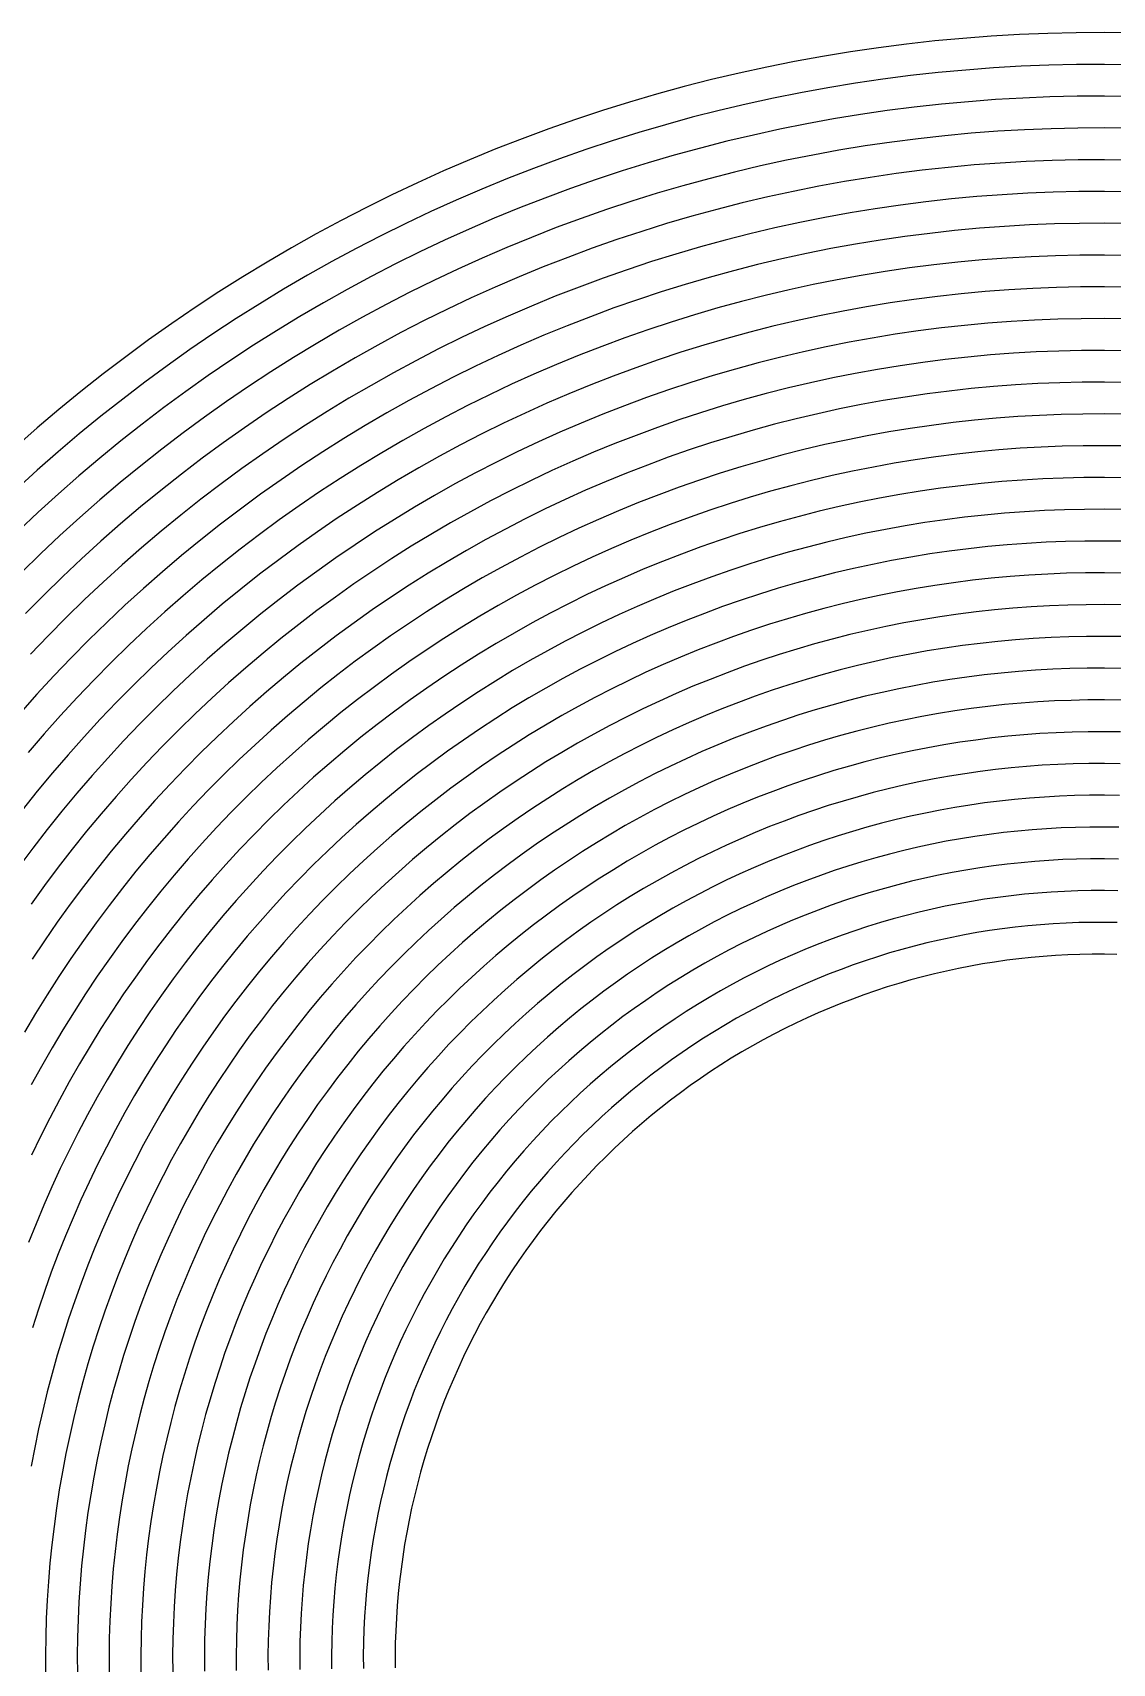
# Model space of a CAD drawing. Header units: metres. Extents: x -94 to 95, y -95 to 94.
# Drawn here: x -61.8 to 0.5, y -0.5 to 93.6 of the extents above; entities that cross this region are included whole.
import ezdxf

# ---------------------------------------------------------------- set-up
doc = ezdxf.new("R2010")
doc.units = ezdxf.units.M

msp = doc.modelspace()

# ---------------------------------------------------------------- linework, layer by layer
at = {"layer": 'SPIRAL'}
for points in [[(1.634, 93.606), (0, 93.625), (-1.634, 93.616), (-3.268, 93.578), (-4.901, 93.512), (-6.532, 93.417), (-8.162, 93.294), (-9.79, 93.143), (-11.414, 92.963), (-13.036, 92.754), (-14.653, 92.518), (-16.267, 92.253), (-17.875, 91.96), (-19.478, 91.639), (-21.076, 91.29), (-22.667, 90.913), (-24.252, 90.509), (-25.829, 90.076), (-27.399, 89.617), (-28.96, 89.13), (-30.513, 88.616), (-32.056, 88.074), (-33.591, 87.506), (-35.115, 86.911), (-36.628, 86.29), (-38.13, 85.642), (-39.621, 84.968), (-41.101, 84.269), (-42.567, 83.543), (-44.021, 82.792), (-45.462, 82.015), (-46.889, 81.214), (-48.302, 80.388), (-49.7, 79.537), (-51.083, 78.661), (-52.451, 77.762), (-53.803, 76.839), (-55.139, 75.893), (-56.458, 74.923), (-57.76, 73.93), (-59.045, 72.915), (-60.312, 71.877), (-61.561, 70.817), (-62.79, 69.736)], [(1.602, 91.773), (0, 91.792), (-1.602, 91.783), (-3.204, 91.746), (-4.805, 91.681), (-6.404, 91.588), (-8.002, 91.468), (-9.598, 91.319), (-11.191, 91.143), (-12.781, 90.939), (-14.367, 90.707), (-15.948, 90.447), (-17.525, 90.16), (-19.097, 89.846), (-20.664, 89.504), (-22.224, 89.134), (-23.777, 88.738), (-25.324, 88.314), (-26.863, 87.864), (-28.394, 87.386), (-29.916, 86.882), (-31.429, 86.352), (-32.934, 85.795), (-34.428, 85.212), (-35.912, 84.602), (-37.385, 83.968), (-38.847, 83.307), (-40.297, 82.621), (-41.735, 81.909), (-43.161, 81.173), (-44.573, 80.412), (-45.972, 79.626), (-47.358, 78.816), (-48.729, 77.982), (-50.085, 77.124), (-51.426, 76.242), (-52.752, 75.337), (-54.062, 74.409), (-55.355, 73.459), (-56.632, 72.485), (-57.891, 71.49), (-59.133, 70.473), (-60.358, 69.434), (-61.564, 68.373), (-62.751, 67.292)], [(1.57, 89.94), (0, 89.958), (-1.57, 89.95), (-3.14, 89.914), (-4.709, 89.85), (-6.277, 89.76), (-7.843, 89.641), (-9.406, 89.496), (-10.968, 89.323), (-12.525, 89.123), (-14.08, 88.896), (-15.63, 88.642), (-17.176, 88.361), (-18.716, 88.052), (-20.251, 87.717), (-21.78, 87.355), (-23.303, 86.967), (-24.818, 86.552), (-26.327, 86.11), (-27.827, 85.643), (-29.319, 85.149), (-30.802, 84.629), (-32.277, 84.083), (-33.741, 83.512), (-35.195, 82.915), (-36.639, 82.293), (-38.072, 81.645), (-39.493, 80.973), (-40.903, 80.276), (-42.3, 79.554), (-43.684, 78.808), (-45.056, 78.039), (-46.413, 77.245), (-47.757, 76.427), (-49.086, 75.586), (-50.401, 74.722), (-51.7, 73.836), (-52.984, 72.926), (-54.252, 71.994), (-55.503, 71.041), (-56.738, 70.065), (-57.955, 69.068), (-59.155, 68.05), (-60.337, 67.011), (-61.501, 65.952), (-62.646, 64.872)], [(1.538, 88.106), (0, 88.125), (-1.538, 88.117), (-3.076, 88.081), (-4.613, 88.019), (-6.149, 87.931), (-7.683, 87.815), (-9.215, 87.673), (-10.744, 87.504), (-12.27, 87.308), (-13.793, 87.085), (-15.312, 86.836), (-16.826, 86.561), (-18.335, 86.259), (-19.839, 85.931), (-21.337, 85.576), (-22.828, 85.196), (-24.313, 84.79), (-25.791, 84.357), (-27.26, 83.899), (-28.722, 83.415), (-30.175, 82.906), (-31.62, 82.372), (-33.054, 81.812), (-34.479, 81.227), (-35.893, 80.618), (-37.297, 79.984), (-38.69, 79.325), (-40.07, 78.642), (-41.439, 77.936), (-42.795, 77.205), (-44.139, 76.451), (-45.469, 75.673), (-46.785, 74.872), (-48.088, 74.049), (-49.376, 73.202), (-50.649, 72.334), (-51.906, 71.443), (-53.148, 70.53), (-54.374, 69.596), (-55.584, 68.64), (-56.777, 67.664), (-57.952, 66.666), (-59.11, 65.649), (-60.25, 64.611), (-61.372, 63.553), (-62.476, 62.476)], [(1.506, 86.273), (0, 86.292), (-1.506, 86.284), (-3.012, 86.249), (-4.517, 86.189), (-6.021, 86.102), (-7.523, 85.989), (-9.023, 85.849), (-10.521, 85.684), (-12.015, 85.492), (-13.506, 85.275), (-14.993, 85.031), (-16.476, 84.761), (-17.954, 84.466), (-19.426, 84.145), (-20.893, 83.798), (-22.354, 83.425), (-23.808, 83.027), (-25.255, 82.604), (-26.694, 82.155), (-28.125, 81.682), (-29.548, 81.183), (-30.962, 80.66), (-32.367, 80.112), (-33.763, 79.54), (-35.148, 78.943), (-36.522, 78.322), (-37.886, 77.677), (-39.238, 77.009), (-40.578, 76.317), (-41.907, 75.602), (-43.222, 74.863), (-44.525, 74.102), (-45.814, 73.318), (-47.089, 72.511), (-48.351, 71.683), (-49.597, 70.832), (-50.829, 69.96), (-52.045, 69.066), (-53.246, 68.151), (-54.43, 67.216), (-55.598, 66.259), (-56.749, 65.283), (-57.884, 64.286), (-59, 63.27), (-60.099, 62.234), (-61.179, 61.179), (-62.242, 60.106)], [(1.474, 84.44), (0, 84.458), (-1.474, 84.451), (-2.948, 84.417), (-4.421, 84.358), (-5.893, 84.273), (-7.363, 84.162), (-8.831, 84.026), (-10.297, 83.864), (-11.76, 83.677), (-13.219, 83.464), (-14.675, 83.225), (-16.126, 82.962), (-17.573, 82.672), (-19.014, 82.358), (-20.45, 82.019), (-21.879, 81.654), (-23.302, 81.265), (-24.719, 80.851), (-26.127, 80.412), (-27.528, 79.948), (-28.921, 79.461), (-30.305, 78.948), (-31.681, 78.412), (-33.046, 77.852), (-34.402, 77.268), (-35.747, 76.661), (-37.082, 76.03), (-38.406, 75.375), (-39.718, 74.698), (-41.018, 73.998), (-42.306, 73.275), (-43.581, 72.53), (-44.842, 71.763), (-46.091, 70.974), (-47.325, 70.163), (-48.546, 69.33), (-49.751, 68.477), (-50.942, 67.602), (-52.117, 66.707), (-53.276, 65.791), (-54.42, 64.855), (-55.547, 63.899), (-56.657, 62.924), (-57.75, 61.929), (-58.825, 60.915), (-59.883, 59.883), (-60.923, 58.832), (-61.944, 57.764)], [(1.442, 82.607), (0, 82.625), (-1.442, 82.618), (-2.884, 82.585), (-4.325, 82.527), (-5.765, 82.444), (-7.203, 82.336), (-8.64, 82.203), (-10.074, 82.045), (-11.505, 81.861), (-12.933, 81.653), (-14.357, 81.42), (-15.776, 81.162), (-17.191, 80.879), (-18.601, 80.572), (-20.006, 80.24), (-21.405, 79.883), (-22.797, 79.503), (-24.183, 79.097), (-25.561, 78.668), (-26.932, 78.215), (-28.294, 77.738), (-29.648, 77.237), (-30.994, 76.712), (-32.33, 76.165), (-33.656, 75.593), (-34.973, 74.999), (-36.278, 74.382), (-37.573, 73.742), (-38.857, 73.079), (-40.129, 72.395), (-41.389, 71.688), (-42.636, 70.959), (-43.871, 70.208), (-45.092, 69.436), (-46.3, 68.643), (-47.494, 67.828), (-48.674, 66.993), (-49.838, 66.138), (-50.988, 65.262), (-52.123, 64.366), (-53.241, 63.45), (-54.344, 62.515), (-55.43, 61.561), (-56.499, 60.588), (-57.552, 59.597), (-58.587, 58.587), (-59.604, 57.559), (-60.603, 56.513), (-61.584, 55.45), (-62.546, 54.371)], [(1.41, 80.774), (0, 80.792), (-1.41, 80.784), (-2.82, 80.753), (-4.229, 80.696), (-5.637, 80.615), (-7.044, 80.51), (-8.448, 80.379), (-9.85, 80.225), (-11.25, 80.046), (-12.646, 79.842), (-14.038, 79.614), (-15.426, 79.362), (-16.81, 79.086), (-18.189, 78.785), (-19.563, 78.461), (-20.93, 78.113), (-22.292, 77.74), (-23.647, 77.344), (-24.994, 76.925), (-26.335, 76.482), (-27.667, 76.015), (-28.991, 75.525), (-30.307, 75.013), (-31.614, 74.477), (-32.911, 73.919), (-34.198, 73.338), (-35.475, 72.734), (-36.741, 72.108), (-37.996, 71.461), (-39.24, 70.791), (-40.472, 70.1), (-41.692, 69.387), (-42.899, 68.653), (-44.094, 67.899), (-45.275, 67.123), (-46.442, 66.327), (-47.596, 65.51), (-48.735, 64.674), (-49.859, 63.817), (-50.969, 62.941), (-52.063, 62.046), (-53.141, 61.132), (-54.203, 60.199), (-55.249, 59.247), (-56.278, 58.278), (-57.29, 57.29), (-58.285, 56.285), (-59.262, 55.263), (-60.222, 54.224), (-61.163, 53.168), (-62.085, 52.096)], [(1.378, 78.941), (0, 78.958), (-1.378, 78.951), (-2.756, 78.92), (-4.133, 78.865), (-5.509, 78.786), (-6.884, 78.683), (-8.257, 78.556), (-9.627, 78.405), (-10.995, 78.23), (-12.359, 78.031), (-13.72, 77.809), (-15.077, 77.563), (-16.429, 77.293), (-17.777, 76.999), (-19.119, 76.682), (-20.456, 76.342), (-21.786, 75.978), (-23.11, 75.591), (-24.428, 75.181), (-25.738, 74.748), (-27.04, 74.292), (-28.334, 73.814), (-29.62, 73.313), (-30.897, 72.789), (-32.165, 72.244), (-33.423, 71.676), (-34.671, 71.086), (-35.909, 70.475), (-37.136, 69.842), (-38.351, 69.188), (-39.556, 68.512), (-40.748, 67.816), (-41.928, 67.099), (-43.095, 66.361), (-44.25, 65.603), (-45.391, 64.825), (-46.518, 64.027), (-47.632, 63.209), (-48.731, 62.373), (-49.815, 61.516), (-50.884, 60.642), (-51.938, 59.748), (-52.977, 58.836), (-53.999, 57.907), (-55.005, 56.959), (-55.994, 55.994), (-56.966, 55.012), (-57.922, 54.013), (-58.859, 52.997), (-59.779, 51.965), (-60.681, 50.917), (-61.564, 49.854), (-62.429, 48.775)], [(1.346, 77.108), (0, 77.125), (-1.346, 77.118), (-2.692, 77.088), (-4.037, 77.035), (-5.381, 76.957), (-6.724, 76.857), (-8.065, 76.733), (-9.404, 76.586), (-10.739, 76.415), (-12.072, 76.221), (-13.401, 76.003), (-14.727, 75.763), (-16.048, 75.499), (-17.364, 75.213), (-18.675, 74.903), (-19.981, 74.571), (-21.281, 74.216), (-22.574, 73.838), (-23.861, 73.437), (-25.141, 73.015), (-26.413, 72.57), (-27.677, 72.102), (-28.934, 71.613), (-30.181, 71.102), (-31.419, 70.569), (-32.648, 70.014), (-33.867, 69.438), (-35.076, 68.841), (-36.275, 68.223), (-37.463, 67.584), (-38.639, 66.925), (-39.804, 66.244), (-40.956, 65.544), (-42.097, 64.823), (-43.225, 64.083), (-44.339, 63.323), (-45.441, 62.544), (-46.528, 61.745), (-47.602, 60.928), (-48.661, 60.092), (-49.706, 59.237), (-50.736, 58.365), (-51.75, 57.474), (-52.748, 56.566), (-53.731, 55.64), (-54.698, 54.698), (-55.648, 53.738), (-56.581, 52.762), (-57.497, 51.77), (-58.395, 50.762), (-59.276, 49.739), (-60.139, 48.7), (-60.984, 47.646), (-61.81, 46.577), (-62.618, 45.495)], [(1.314, 75.275), (0, 75.292), (-1.314, 75.285), (-2.628, 75.256), (-3.941, 75.204), (-5.254, 75.129), (-6.564, 75.031), (-7.873, 74.91), (-9.18, 74.766), (-10.484, 74.599), (-11.785, 74.41), (-13.083, 74.198), (-14.377, 73.963), (-15.667, 73.706), (-16.952, 73.426), (-18.232, 73.124), (-19.507, 72.8), (-20.776, 72.453), (-22.038, 72.085), (-23.295, 71.694), (-24.544, 71.281), (-25.786, 70.847), (-27.02, 70.391), (-28.247, 69.913), (-29.465, 69.414), (-30.674, 68.894), (-31.873, 68.353), (-33.064, 67.791), (-34.244, 67.208), (-35.414, 66.604), (-36.574, 65.981), (-37.722, 65.337), (-38.859, 64.673), (-39.985, 63.989), (-41.098, 63.286), (-42.199, 62.563), (-43.288, 61.821), (-44.363, 61.061), (-45.425, 60.281), (-46.473, 59.483), (-47.508, 58.667), (-48.527, 57.833), (-49.533, 56.981), (-50.523, 56.112), (-51.498, 55.225), (-52.458, 54.321), (-53.401, 53.401), (-54.329, 52.465), (-55.24, 51.512), (-56.134, 50.544), (-57.012, 49.559), (-57.872, 48.56), (-58.714, 47.546), (-59.539, 46.517), (-60.346, 45.474), (-61.135, 44.417), (-61.905, 43.346)], [(1.282, 73.442), (0, 73.458), (-1.282, 73.452), (-2.564, 73.424), (-3.845, 73.373), (-5.126, 73.3), (-6.405, 73.204), (-7.682, 73.086), (-8.957, 72.946), (-10.229, 72.784), (-11.499, 72.599), (-12.765, 72.392), (-14.027, 72.164), (-15.286, 71.913), (-16.539, 71.64), (-17.788, 71.345), (-19.032, 71.029), (-20.27, 70.691), (-21.502, 70.331), (-22.728, 69.95), (-23.947, 69.548), (-25.159, 69.124), (-26.363, 68.679), (-27.56, 68.213), (-28.748, 67.727), (-29.928, 67.219), (-31.099, 66.691), (-32.26, 66.143), (-33.412, 65.574), (-34.554, 64.986), (-35.685, 64.377), (-36.806, 63.749), (-37.915, 63.101), (-39.013, 62.434), (-40.1, 61.748), (-41.174, 61.043), (-42.236, 60.32), (-43.285, 59.577), (-44.322, 58.817), (-45.345, 58.038), (-46.354, 57.242), (-47.349, 56.428), (-48.33, 55.597), (-49.296, 54.749), (-50.248, 53.884), (-51.184, 53.003), (-52.105, 52.105), (-53.01, 51.191), (-53.899, 50.262), (-54.772, 49.317), (-55.628, 48.357), (-56.467, 47.382), (-57.29, 46.392), (-58.095, 45.389), (-58.882, 44.371), (-59.652, 43.339), (-60.403, 42.295), (-61.136, 41.237), (-61.851, 40.166)], [(1.25, 71.609), (0, 71.625), (-1.25, 71.619), (-2.5, 71.592), (-3.749, 71.542), (-4.998, 71.471), (-6.245, 71.378), (-7.49, 71.263), (-8.733, 71.127), (-9.974, 70.968), (-11.212, 70.788), (-12.446, 70.587), (-13.677, 70.364), (-14.904, 70.12), (-16.127, 69.854), (-17.345, 69.567), (-18.558, 69.258), (-19.765, 68.929), (-20.966, 68.578), (-22.162, 68.207), (-23.35, 67.814), (-24.532, 67.401), (-25.706, 66.968), (-26.873, 66.513), (-28.032, 66.039), (-29.182, 65.544), (-30.324, 65.03), (-31.456, 64.495), (-32.579, 63.941), (-33.693, 63.367), (-34.796, 62.774), (-35.889, 62.161), (-36.971, 61.53), (-38.042, 60.88), (-39.101, 60.211), (-40.149, 59.523), (-41.185, 58.818), (-42.208, 58.094), (-43.218, 57.353), (-44.216, 56.594), (-45.2, 55.817), (-46.171, 55.024), (-47.127, 54.214), (-48.07, 53.387), (-48.997, 52.543), (-49.911, 51.684), (-50.809, 50.809), (-51.691, 49.918), (-52.558, 49.011), (-53.409, 48.09), (-54.244, 47.154), (-55.063, 46.203), (-55.865, 45.239), (-56.65, 44.26), (-57.418, 43.267), (-58.168, 42.262), (-58.901, 41.243), (-59.616, 40.212), (-60.313, 39.168), (-60.992, 38.112), (-61.652, 37.044), (-62.294, 35.965)], [(1.218, 69.776), (0, 69.792), (-1.218, 69.786), (-2.436, 69.759), (-3.653, 69.711), (-4.87, 69.642), (-6.085, 69.551), (-7.298, 69.44), (-8.51, 69.307), (-9.719, 69.153), (-10.925, 68.978), (-12.128, 68.782), (-13.328, 68.564), (-14.523, 68.326), (-15.715, 68.067), (-16.901, 67.788), (-18.083, 67.487), (-19.26, 67.166), (-20.43, 66.825), (-21.595, 66.463), (-22.753, 66.081), (-23.905, 65.678), (-25.049, 65.256), (-26.186, 64.814), (-27.316, 64.351), (-28.437, 63.87), (-29.549, 63.368), (-30.653, 62.847), (-31.747, 62.307), (-32.832, 61.748), (-33.907, 61.17), (-34.972, 60.574), (-36.027, 59.958), (-37.07, 59.325), (-38.103, 58.673), (-39.124, 58.003), (-40.133, 57.316), (-41.13, 56.611), (-42.115, 55.889), (-43.087, 55.149), (-44.046, 54.393), (-44.992, 53.62), (-45.924, 52.83), (-46.843, 52.024), (-47.747, 51.203), (-48.637, 50.365), (-49.512, 49.512), (-50.372, 48.644), (-51.217, 47.761), (-52.047, 46.863), (-52.861, 45.951), (-53.659, 45.025), (-54.44, 44.085), (-55.205, 43.131), (-55.954, 42.164), (-56.685, 41.184), (-57.399, 40.192), (-58.096, 39.186), (-58.776, 38.169), (-59.437, 37.14), (-60.081, 36.1), (-60.706, 35.049), (-61.313, 33.986), (-61.901, 32.913)], [(1.186, 67.943), (0, 67.958), (-1.186, 67.953), (-2.372, 67.927), (-3.557, 67.88), (-4.742, 67.813), (-5.925, 67.725), (-7.107, 67.616), (-8.286, 67.487), (-9.464, 67.337), (-10.638, 67.167), (-11.81, 66.976), (-12.978, 66.765), (-14.142, 66.533), (-15.302, 66.281), (-16.458, 66.009), (-17.609, 65.716), (-18.754, 65.404), (-19.894, 65.072), (-21.029, 64.719), (-22.157, 64.347), (-23.278, 63.956), (-24.392, 63.544), (-25.5, 63.114), (-26.599, 62.664), (-27.691, 62.195), (-28.774, 61.707), (-29.849, 61.2), (-30.915, 60.674), (-31.971, 60.13), (-33.018, 59.567), (-34.056, 58.986), (-35.082, 58.387), (-36.099, 57.77), (-37.104, 57.136), (-38.099, 56.484), (-39.082, 55.814), (-40.053, 55.128), (-41.012, 54.424), (-41.958, 53.704), (-42.893, 52.968), (-43.814, 52.215), (-44.722, 51.446), (-45.616, 50.662), (-46.497, 49.862), (-47.363, 49.046), (-48.216, 48.216), (-49.054, 47.371), (-49.877, 46.511), (-50.685, 45.637), (-51.477, 44.748), (-52.254, 43.846), (-53.015, 42.931), (-53.761, 42.002), (-54.489, 41.061), (-55.202, 40.107), (-55.898, 39.14), (-56.576, 38.161), (-57.238, 37.171), (-57.882, 36.169), (-58.509, 35.156), (-59.118, 34.132), (-59.709, 33.097), (-60.282, 32.053), (-60.837, 30.998), (-61.373, 29.934), (-61.891, 28.86)], [(1.154, 66.11), (0, 66.125), (-1.154, 66.12), (-2.308, 66.095), (-3.462, 66.05), (-4.614, 65.984), (-5.765, 65.899), (-6.915, 65.793), (-8.063, 65.667), (-9.208, 65.522), (-10.351, 65.356), (-11.491, 65.171), (-12.628, 64.965), (-13.761, 64.74), (-14.89, 64.495), (-16.014, 64.23), (-17.134, 63.946), (-18.249, 63.642), (-19.358, 63.318), (-20.462, 62.976), (-21.56, 62.614), (-22.651, 62.233), (-23.735, 61.833), (-24.813, 61.414), (-25.883, 60.976), (-26.945, 60.52), (-27.999, 60.045), (-29.045, 59.552), (-30.083, 59.04), (-31.111, 58.511), (-32.13, 57.963), (-33.139, 57.398), (-34.138, 56.816), (-35.127, 56.215), (-36.106, 55.598), (-37.073, 54.964), (-38.03, 54.312), (-38.975, 53.645), (-39.908, 52.96), (-40.83, 52.26), (-41.739, 51.543), (-42.635, 50.811), (-43.519, 50.063), (-44.389, 49.299), (-45.246, 48.521), (-46.09, 47.728), (-46.919, 46.919), (-47.735, 46.097), (-48.536, 45.26), (-49.322, 44.41), (-50.093, 43.546), (-50.85, 42.668), (-51.591, 41.777), (-52.316, 40.874), (-53.025, 39.957), (-53.719, 39.029), (-54.396, 38.088), (-55.057, 37.136), (-55.701, 36.172), (-56.328, 35.197), (-56.938, 34.212), (-57.531, 33.215), (-58.106, 32.209), (-58.664, 31.192), (-59.204, 30.166), (-59.726, 29.13), (-60.23, 28.086), (-60.715, 27.032), (-61.182, 25.97), (-61.631, 24.901), (-62.061, 23.823)], [(1.122, 64.277), (0, 64.292), (-1.122, 64.287), (-2.244, 64.263), (-3.366, 64.219), (-4.486, 64.155), (-5.606, 64.072), (-6.724, 63.97), (-7.84, 63.848), (-8.953, 63.706), (-10.065, 63.545), (-11.173, 63.365), (-12.278, 63.165), (-13.38, 62.947), (-14.477, 62.708), (-15.571, 62.451), (-16.66, 62.175), (-17.744, 61.879), (-18.822, 61.565), (-19.896, 61.232), (-20.963, 60.88), (-22.024, 60.51), (-23.078, 60.121), (-24.126, 59.714), (-25.167, 59.289), (-26.199, 58.845), (-27.225, 58.383), (-28.242, 57.904), (-29.25, 57.407), (-30.25, 56.892), (-31.241, 56.36), (-32.222, 55.811), (-33.194, 55.244), (-34.156, 54.661), (-35.107, 54.06), (-36.048, 53.444), (-36.978, 52.811), (-37.897, 52.161), (-38.805, 51.496), (-39.701, 50.815), (-40.585, 50.118), (-41.457, 49.406), (-42.316, 48.679), (-43.163, 47.937), (-43.996, 47.18), (-44.816, 46.409), (-45.623, 45.623), (-46.416, 44.823), (-47.195, 44.01), (-47.96, 43.183), (-48.71, 42.343), (-49.445, 41.49), (-50.166, 40.624), (-50.871, 39.745), (-51.561, 38.854), (-52.236, 37.951), (-52.894, 37.037), (-53.537, 36.111), (-54.163, 35.174), (-54.773, 34.226), (-55.366, 33.267), (-55.943, 32.299), (-56.502, 31.32), (-57.045, 30.331), (-57.57, 29.333), (-58.078, 28.326), (-58.568, 27.311), (-59.04, 26.286), (-59.495, 25.254), (-59.931, 24.214), (-60.349, 23.166), (-60.749, 22.111), (-61.131, 21.049), (-61.494, 19.981), (-61.838, 18.906)], [(1.09, 62.444), (0, 62.458), (-1.09, 62.454), (-2.18, 62.43), (-3.27, 62.388), (-4.358, 62.327), (-5.446, 62.246), (-6.532, 62.147), (-7.616, 62.028), (-8.698, 61.891), (-9.778, 61.735), (-10.855, 61.56), (-11.928, 61.366), (-12.999, 61.153), (-14.065, 60.922), (-15.127, 60.672), (-16.185, 60.404), (-17.238, 60.117), (-18.286, 59.812), (-19.329, 59.489), (-20.366, 59.147), (-21.397, 58.787), (-22.421, 58.41), (-23.439, 58.014), (-24.45, 57.601), (-25.454, 57.17), (-26.45, 56.722), (-27.438, 56.256), (-28.418, 55.773), (-29.389, 55.273), (-30.352, 54.756), (-31.306, 54.223), (-32.25, 53.673), (-33.184, 53.106), (-34.109, 52.523), (-35.023, 51.924), (-35.927, 51.309), (-36.82, 50.678), (-37.702, 50.032), (-38.572, 49.37), (-39.431, 48.694), (-40.278, 48.002), (-41.113, 47.295), (-41.936, 46.575), (-42.746, 45.839), (-43.543, 45.09), (-44.327, 44.327), (-45.097, 43.55), (-45.854, 42.76), (-46.597, 41.956), (-47.326, 41.14), (-48.041, 40.311), (-48.741, 39.47), (-49.427, 38.616), (-50.097, 37.751), (-50.752, 36.874), (-51.392, 35.985), (-52.017, 35.086), (-52.625, 34.175), (-53.218, 33.254), (-53.795, 32.323), (-54.355, 31.382), (-54.899, 30.431), (-55.426, 29.471), (-55.937, 28.501), (-56.43, 27.523), (-56.906, 26.536), (-57.366, 25.541), (-57.807, 24.538), (-58.231, 23.527), (-58.638, 22.509), (-59.027, 21.484), (-59.397, 20.452), (-59.75, 19.414), (-60.085, 18.37), (-60.401, 17.32), (-60.699, 16.264), (-60.979, 15.204), (-61.24, 14.138), (-61.482, 13.068), (-61.706, 11.994), (-61.911, 10.917)], [(1.058, 60.611), (0, 60.625), (-1.058, 60.621), (-2.116, 60.598), (-3.174, 60.557), (-4.23, 60.498), (-5.286, 60.42), (-6.34, 60.323), (-7.393, 60.208), (-8.443, 60.075), (-9.491, 59.924), (-10.536, 59.754), (-11.578, 59.566), (-12.617, 59.36), (-13.653, 59.136), (-14.684, 58.893), (-15.711, 58.633), (-16.733, 58.355), (-17.75, 58.059), (-18.762, 57.745), (-19.769, 57.414), (-20.77, 57.065), (-21.764, 56.698), (-22.752, 56.314), (-23.734, 55.913), (-24.708, 55.495), (-25.675, 55.06), (-26.634, 54.608), (-27.586, 54.14), (-28.529, 53.655), (-29.463, 53.153), (-30.389, 52.635), (-31.305, 52.101), (-32.213, 51.551), (-33.11, 50.985), (-33.998, 50.404), (-34.875, 49.807), (-35.742, 49.195), (-36.598, 48.568), (-37.444, 47.926), (-38.278, 47.269), (-39.1, 46.597), (-39.911, 45.912), (-40.709, 45.212), (-41.495, 44.498), (-42.269, 43.771), (-43.03, 43.03), (-43.778, 42.276), (-44.513, 41.509), (-45.235, 40.73), (-45.943, 39.937), (-46.637, 39.133), (-47.316, 38.316), (-47.982, 37.488), (-48.633, 36.647), (-49.269, 35.796), (-49.891, 34.934), (-50.497, 34.061), (-51.088, 33.177), (-51.663, 32.283), (-52.223, 31.379), (-52.767, 30.465), (-53.296, 29.542), (-53.807, 28.61), (-54.303, 27.669), (-54.782, 26.719), (-55.245, 25.761), (-55.691, 24.795), (-56.12, 23.821), (-56.532, 22.84), (-56.926, 21.852), (-57.304, 20.857), (-57.664, 19.855), (-58.007, 18.847), (-58.331, 17.834), (-58.639, 16.814), (-58.928, 15.79), (-59.2, 14.76), (-59.453, 13.726), (-59.689, 12.687), (-59.906, 11.645), (-60.105, 10.598), (-60.286, 9.548), (-60.449, 8.495), (-60.593, 7.44), (-60.718, 6.382), (-60.826, 5.322), (-60.914, 4.26), (-60.984, 3.196), (-61.036, 2.131), (-61.069, 1.066), (-61.083, 0), (-61.079, -1.066)], [(1.026, 58.778), (0, 58.792), (-1.026, 58.788), (-2.052, 58.766), (-3.078, 58.726), (-4.103, 58.669), (-5.126, 58.593), (-6.149, 58.5), (-7.169, 58.389), (-8.188, 58.26), (-9.204, 58.113), (-10.218, 57.949), (-11.229, 57.766), (-12.236, 57.567), (-13.24, 57.349), (-14.24, 57.114), (-15.236, 56.862), (-16.228, 56.593), (-17.214, 56.306), (-18.196, 56.001), (-19.172, 55.68), (-20.143, 55.342), (-21.107, 54.987), (-22.066, 54.615), (-23.018, 54.226), (-23.962, 53.821), (-24.9, 53.399), (-25.831, 52.961), (-26.753, 52.506), (-27.668, 52.036), (-28.574, 51.55), (-29.472, 51.047), (-30.361, 50.53), (-31.241, 49.996), (-32.112, 49.448), (-32.973, 48.884), (-33.824, 48.305), (-34.665, 47.712), (-35.495, 47.104), (-36.315, 46.481), (-37.124, 45.844), (-37.921, 45.193), (-38.708, 44.528), (-39.482, 43.85), (-40.245, 43.158), (-40.996, 42.452), (-41.734, 41.734), (-42.46, 41.003), (-43.173, 40.259), (-43.872, 39.503), (-44.559, 38.735), (-45.232, 37.954), (-45.892, 37.162), (-46.537, 36.359), (-47.169, 35.544), (-47.786, 34.719), (-48.389, 33.882), (-48.977, 33.035), (-49.55, 32.178), (-50.109, 31.311), (-50.652, 30.435), (-51.18, 29.549), (-51.692, 28.653), (-52.189, 27.749), (-52.67, 26.837), (-53.135, 25.915), (-53.583, 24.986), (-54.016, 24.049), (-54.432, 23.105), (-54.832, 22.153), (-55.215, 21.195), (-55.581, 20.23), (-55.93, 19.258), (-56.263, 18.281), (-56.578, 17.298), (-56.876, 16.309), (-57.157, 15.315), (-57.421, 14.317), (-57.667, 13.313), (-57.895, 12.306), (-58.106, 11.295), (-58.3, 10.28), (-58.475, 9.262), (-58.633, 8.24), (-58.773, 7.216), (-58.895, 6.19), (-58.999, 5.162), (-59.085, 4.132), (-59.154, 3.1), (-59.204, 2.067), (-59.236, 1.034), (-59.25, 0), (-59.246, -1.034)], [(0.994, 56.945), (0, 56.958), (-0.994, 56.955), (-1.988, 56.934), (-2.982, 56.896), (-3.975, 56.84), (-4.966, 56.767), (-5.957, 56.677), (-6.946, 56.569), (-7.933, 56.444), (-8.917, 56.302), (-9.9, 56.143), (-10.879, 55.967), (-11.855, 55.773), (-12.828, 55.563), (-13.797, 55.336), (-14.762, 55.091), (-15.722, 54.83), (-16.678, 54.552), (-17.629, 54.258), (-18.575, 53.947), (-19.516, 53.619), (-20.45, 53.275), (-21.379, 52.915), (-22.301, 52.538), (-23.217, 52.146), (-24.125, 51.737), (-25.027, 51.313), (-25.921, 50.873), (-26.807, 50.417), (-27.686, 49.946), (-28.556, 49.46), (-29.417, 48.958), (-30.27, 48.442), (-31.113, 47.91), (-31.948, 47.364), (-32.772, 46.804), (-33.587, 46.229), (-34.392, 45.639), (-35.186, 45.036), (-35.97, 44.419), (-36.743, 43.789), (-37.505, 43.145), (-38.256, 42.487), (-38.995, 41.817), (-39.722, 41.134), (-40.438, 40.438), (-41.141, 39.729), (-41.832, 39.009), (-42.51, 38.276), (-43.175, 37.532), (-43.828, 36.776), (-44.467, 36.008), (-45.092, 35.23), (-45.705, 34.441), (-46.303, 33.641), (-46.887, 32.831), (-47.457, 32.01), (-48.013, 31.18), (-48.554, 30.34), (-49.08, 29.49), (-49.592, 28.632), (-50.089, 27.765), (-50.57, 26.889), (-51.036, 26.004), (-51.487, 25.112), (-51.922, 24.212), (-52.341, 23.304), (-52.745, 22.389), (-53.132, 21.467), (-53.503, 20.538), (-53.858, 19.603), (-54.197, 18.662), (-54.519, 17.714), (-54.825, 16.762), (-55.114, 15.804), (-55.386, 14.841), (-55.642, 13.873), (-55.881, 12.901), (-56.102, 11.925), (-56.307, 10.945), (-56.494, 9.961), (-56.665, 8.975), (-56.818, 7.985), (-56.953, 6.993), (-57.072, 5.998), (-57.173, 5.002), (-57.256, 4.004), (-57.323, 3.004), (-57.372, 2.003), (-57.403, 1.002), (-57.417, 0), (-57.413, -1.002)], [(0.962, 55.112), (0, 55.125), (-0.962, 55.122), (-1.924, 55.102), (-2.886, 55.065), (-3.847, 55.011), (-4.807, 54.941), (-5.765, 54.853), (-6.722, 54.749), (-7.678, 54.629), (-8.631, 54.492), (-9.581, 54.338), (-10.529, 54.167), (-11.474, 53.98), (-12.415, 53.777), (-13.353, 53.557), (-14.287, 53.32), (-15.217, 53.068), (-16.142, 52.799), (-17.063, 52.514), (-17.978, 52.213), (-18.889, 51.896), (-19.793, 51.563), (-20.692, 51.215), (-21.585, 50.851), (-22.471, 50.471), (-23.351, 50.076), (-24.223, 49.665), (-25.089, 49.239), (-25.947, 48.798), (-26.797, 48.343), (-27.639, 47.872), (-28.473, 47.387), (-29.298, 46.887), (-30.115, 46.373), (-30.922, 45.844), (-31.721, 45.302), (-32.509, 44.745), (-33.288, 44.175), (-34.057, 43.592), (-34.816, 42.995), (-35.565, 42.384), (-36.302, 41.761), (-37.029, 41.125), (-37.745, 40.476), (-38.449, 39.815), (-39.141, 39.141), (-39.822, 38.456), (-40.491, 37.758), (-41.148, 37.049), (-41.792, 36.329), (-42.423, 35.597), (-43.042, 34.855), (-43.648, 34.101), (-44.24, 33.337), (-44.82, 32.563), (-45.385, 31.779), (-45.937, 30.985), (-46.475, 30.181), (-46.999, 29.368), (-47.509, 28.546), (-48.004, 27.715), (-48.485, 26.876), (-48.951, 26.028), (-49.403, 25.172), (-49.839, 24.308), (-50.26, 23.437), (-50.666, 22.558), (-51.057, 21.672), (-51.432, 20.78), (-51.792, 19.881), (-52.136, 18.976), (-52.464, 18.065), (-52.776, 17.148), (-53.072, 16.226), (-53.352, 15.298), (-53.616, 14.366), (-53.863, 13.43), (-54.094, 12.489), (-54.309, 11.544), (-54.507, 10.595), (-54.689, 9.643), (-54.854, 8.688), (-55.002, 7.73), (-55.134, 6.77), (-55.248, 5.807), (-55.346, 4.842), (-55.428, 3.876), (-55.492, 2.908), (-55.539, 1.939), (-55.57, 0.97), (-55.583, 0), (-55.58, -0.97)], [(0.93, 53.278), (0, 53.292), (-0.93, 53.289), (-1.86, 53.269), (-2.79, 53.234), (-3.719, 53.182), (-4.647, 53.114), (-5.574, 53.03), (-6.499, 52.93), (-7.422, 52.813), (-8.344, 52.681), (-9.263, 52.532), (-10.179, 52.368), (-11.093, 52.187), (-12.003, 51.99), (-12.91, 51.778), (-13.813, 51.55), (-14.712, 51.306), (-15.606, 51.046), (-16.496, 50.771), (-17.382, 50.48), (-18.262, 50.173), (-19.136, 49.852), (-20.005, 49.515), (-20.868, 49.163), (-21.725, 48.796), (-22.576, 48.414), (-23.42, 48.017), (-24.256, 47.606), (-25.086, 47.18), (-25.908, 46.739), (-26.722, 46.284), (-27.529, 45.815), (-28.327, 45.332), (-29.116, 44.835), (-29.897, 44.324), (-30.669, 43.8), (-31.432, 43.262), (-32.185, 42.711), (-32.929, 42.147), (-33.663, 41.57), (-34.386, 40.98), (-35.099, 40.377), (-35.802, 39.762), (-36.494, 39.135), (-37.175, 38.496), (-37.845, 37.845), (-38.503, 37.182), (-39.15, 36.508), (-39.785, 35.823), (-40.408, 35.126), (-41.019, 34.419), (-41.617, 33.701), (-42.203, 32.973), (-42.776, 32.234), (-43.336, 31.486), (-43.883, 30.727), (-44.417, 29.96), (-44.938, 29.183), (-45.444, 28.397), (-45.937, 27.602), (-46.417, 26.799), (-46.882, 25.987), (-47.333, 25.167), (-47.769, 24.34), (-48.191, 23.504), (-48.599, 22.662), (-48.991, 21.812), (-49.369, 20.956), (-49.732, 20.093), (-50.08, 19.224), (-50.413, 18.349), (-50.73, 17.468), (-51.032, 16.581), (-51.319, 15.69), (-51.589, 14.793), (-51.845, 13.892), (-52.084, 12.986), (-52.308, 12.076), (-52.516, 11.163), (-52.707, 10.245), (-52.883, 9.325), (-53.043, 8.401), (-53.187, 7.475), (-53.314, 6.546), (-53.425, 5.615), (-53.52, 4.682), (-53.599, 3.748), (-53.661, 2.812), (-53.707, 1.875), (-53.737, 0.938), (-53.75, 0), (-53.747, -0.938)], [(0.898, 51.445), (0, 51.458), (-0.898, 51.456), (-1.796, 51.437), (-2.694, 51.403), (-3.591, 51.353), (-4.487, 51.288), (-5.382, 51.207), (-6.276, 51.11), (-7.167, 50.998), (-8.057, 50.87), (-8.944, 50.727), (-9.829, 50.568), (-10.711, 50.394), (-11.59, 50.204), (-12.466, 49.999), (-13.338, 49.779), (-14.206, 49.543), (-15.07, 49.293), (-15.93, 49.027), (-16.785, 48.746), (-17.635, 48.451), (-18.479, 48.14), (-19.319, 47.815), (-20.152, 47.475), (-20.98, 47.121), (-21.801, 46.752), (-22.616, 46.369), (-23.424, 45.972), (-24.225, 45.561), (-25.019, 45.136), (-25.806, 44.697), (-26.584, 44.244), (-27.355, 43.777), (-28.118, 43.298), (-28.872, 42.804), (-29.618, 42.298), (-30.354, 41.779), (-31.082, 41.247), (-31.8, 40.702), (-32.509, 40.145), (-33.208, 39.575), (-33.897, 38.994), (-34.575, 38.4), (-35.244, 37.794), (-35.902, 37.177), (-36.549, 36.549), (-37.185, 35.909), (-37.809, 35.258), (-38.423, 34.596), (-39.024, 33.923), (-39.614, 33.24), (-40.192, 32.547), (-40.758, 31.844), (-41.312, 31.131), (-41.853, 30.408), (-42.382, 29.676), (-42.897, 28.935), (-43.4, 28.184), (-43.89, 27.425), (-44.366, 26.658), (-44.829, 25.882), (-45.278, 25.098), (-45.714, 24.306), (-46.136, 23.507), (-46.543, 22.701), (-46.937, 21.887), (-47.317, 21.067), (-47.682, 20.24), (-48.032, 19.406), (-48.369, 18.567), (-48.69, 17.722), (-48.997, 16.871), (-49.289, 16.015), (-49.565, 15.154), (-49.827, 14.288), (-50.074, 13.417), (-50.305, 12.543), (-50.522, 11.664), (-50.722, 10.781), (-50.908, 9.895), (-51.078, 9.006), (-51.232, 8.114), (-51.371, 7.22), (-51.494, 6.323), (-51.602, 5.424), (-51.694, 4.523), (-51.77, 3.62), (-51.83, 2.716), (-51.875, 1.812), (-51.904, 0.906), (-51.917, 0), (-51.914, -0.906)], [(0.866, 49.612), (0, 49.625), (-0.866, 49.623), (-1.732, 49.605), (-2.598, 49.572), (-3.463, 49.524), (-4.327, 49.462), (-5.19, 49.384), (-6.052, 49.29), (-6.912, 49.182), (-7.77, 49.059), (-8.626, 48.921), (-9.48, 48.768), (-10.33, 48.6), (-11.178, 48.418), (-12.023, 48.22), (-12.864, 48.008), (-13.701, 47.781), (-14.534, 47.539), (-15.363, 47.283), (-16.188, 47.013), (-17.008, 46.728), (-17.822, 46.429), (-18.632, 46.115), (-19.436, 45.788), (-20.234, 45.446), (-21.026, 45.091), (-21.812, 44.722), (-22.592, 44.339), (-23.364, 43.942), (-24.13, 43.532), (-24.889, 43.109), (-25.64, 42.672), (-26.384, 42.223), (-27.119, 41.76), (-27.847, 41.285), (-28.566, 40.796), (-29.277, 40.296), (-29.978, 39.783), (-30.671, 39.258), (-31.355, 38.72), (-32.029, 38.171), (-32.694, 37.61), (-33.349, 37.038), (-33.994, 36.454), (-34.628, 35.858), (-35.252, 35.252), (-35.866, 34.635), (-36.468, 34.007), (-37.06, 33.369), (-37.641, 32.721), (-38.21, 32.062), (-38.768, 31.393), (-39.314, 30.715), (-39.848, 30.028), (-40.37, 29.33), (-40.88, 28.624), (-41.377, 27.909), (-41.862, 27.186), (-42.335, 26.454), (-42.794, 25.714), (-43.241, 24.965), (-43.675, 24.209), (-44.095, 23.446), (-44.502, 22.675), (-44.896, 21.897), (-45.276, 21.112), (-45.642, 20.321), (-45.994, 19.523), (-46.333, 18.72), (-46.657, 17.91), (-46.967, 17.095), (-47.263, 16.274), (-47.545, 15.448), (-47.812, 14.618), (-48.065, 13.782), (-48.303, 12.943), (-48.526, 12.099), (-48.735, 11.251), (-48.929, 10.4), (-49.108, 9.546), (-49.272, 8.688), (-49.421, 7.828), (-49.556, 6.965), (-49.675, 6.099), (-49.779, 5.232), (-49.867, 4.363), (-49.941, 3.492), (-49.999, 2.62), (-50.043, 1.748), (-50.071, 0.874), (-50.083, 0), (-50.081, -0.874)], [(0.834, 47.779), (0, 47.792), (-0.834, 47.789), (-1.668, 47.773), (-2.502, 47.741), (-3.335, 47.696), (-4.168, 47.635), (-4.999, 47.56), (-5.829, 47.471), (-6.657, 47.367), (-7.483, 47.249), (-8.308, 47.116), (-9.13, 46.969), (-9.949, 46.807), (-10.766, 46.631), (-11.579, 46.441), (-12.389, 46.237), (-13.196, 46.019), (-13.998, 45.786), (-14.797, 45.54), (-15.591, 45.279), (-16.381, 45.005), (-17.165, 44.717), (-17.945, 44.416), (-18.719, 44.1), (-19.488, 43.772), (-20.251, 43.429), (-21.009, 43.074), (-21.759, 42.705), (-22.504, 42.323), (-23.241, 41.929), (-23.972, 41.521), (-24.696, 41.101), (-25.412, 40.668), (-26.121, 40.222), (-26.822, 39.765), (-27.514, 39.295), (-28.199, 38.813), (-28.875, 38.319), (-29.543, 37.813), (-30.201, 37.295), (-30.851, 36.767), (-31.491, 36.226), (-32.122, 35.675), (-32.743, 35.113), (-33.355, 34.54), (-33.956, 33.956), (-34.547, 33.362), (-35.128, 32.757), (-35.698, 32.142), (-36.257, 31.518), (-36.806, 30.884), (-37.343, 30.24), (-37.869, 29.587), (-38.384, 28.924), (-38.887, 28.253), (-39.378, 27.573), (-39.858, 26.884), (-40.325, 26.187), (-40.78, 25.482), (-41.223, 24.769), (-41.653, 24.049), (-42.071, 23.32), (-42.476, 22.585), (-42.869, 21.843), (-43.248, 21.093), (-43.614, 20.338), (-43.967, 19.575), (-44.307, 18.807), (-44.633, 18.033), (-44.945, 17.253), (-45.244, 16.468), (-45.53, 15.677), (-45.801, 14.882), (-46.059, 14.082), (-46.303, 13.277), (-46.532, 12.468), (-46.748, 11.655), (-46.949, 10.839), (-47.136, 10.019), (-47.309, 9.196), (-47.467, 8.37), (-47.611, 7.541), (-47.74, 6.709), (-47.855, 5.876), (-47.955, 5.04), (-48.041, 4.203), (-48.112, 3.364), (-48.169, 2.524), (-48.21, 1.684), (-48.238, 0.842), (-48.25, 0), (-48.248, -0.842)], [(0.802, 45.946), (0, 45.958), (-0.802, 45.956), (-1.604, 45.941), (-2.406, 45.911), (-3.207, 45.867), (-4.008, 45.809), (-4.807, 45.737), (-5.605, 45.651), (-6.402, 45.551), (-7.197, 45.438), (-7.989, 45.31), (-8.78, 45.169), (-9.568, 45.014), (-10.353, 44.845), (-11.136, 44.662), (-11.915, 44.466), (-12.69, 44.256), (-13.462, 44.033), (-14.23, 43.796), (-14.994, 43.546), (-15.754, 43.282), (-16.508, 43.006), (-17.258, 42.716), (-18.003, 42.413), (-18.743, 42.097), (-19.477, 41.768), (-20.205, 41.426), (-20.927, 41.072), (-21.643, 40.705), (-22.353, 40.325), (-23.056, 39.933), (-23.752, 39.529), (-24.441, 39.113), (-25.122, 38.685), (-25.796, 38.245), (-26.463, 37.793), (-27.121, 37.329), (-27.772, 36.854), (-28.414, 36.368), (-29.048, 35.871), (-29.672, 35.362), (-30.288, 34.843), (-30.895, 34.313), (-31.493, 33.772), (-32.081, 33.221), (-32.659, 32.659), (-33.228, 32.088), (-33.787, 31.507), (-34.335, 30.916), (-34.874, 30.315), (-35.401, 29.705), (-35.918, 29.086), (-36.424, 28.458), (-36.92, 27.821), (-37.404, 27.175), (-37.876, 26.521), (-38.338, 25.859), (-38.787, 25.189), (-39.225, 24.511), (-39.652, 23.825), (-40.066, 23.132), (-40.468, 22.432), (-40.858, 21.724), (-41.235, 21.01), (-41.6, 20.29), (-41.952, 19.563), (-42.292, 18.83), (-42.619, 18.091), (-42.933, 17.346), (-43.234, 16.596), (-43.522, 15.841), (-43.796, 15.08), (-44.058, 14.315), (-44.306, 13.546), (-44.54, 12.772), (-44.761, 11.994), (-44.969, 11.212), (-45.163, 10.427), (-45.343, 9.638), (-45.509, 8.846), (-45.661, 8.051), (-45.8, 7.254), (-45.925, 6.454), (-46.035, 5.652), (-46.132, 4.849), (-46.215, 4.043), (-46.283, 3.236), (-46.338, 2.428), (-46.378, 1.62), (-46.405, 0.81), (-46.417, 0), (-46.415, -0.81)], [(0.77, 44.113), (0, 44.125), (-0.77, 44.123), (-1.54, 44.108), (-2.31, 44.08), (-3.079, 44.038), (-3.848, 43.982), (-4.616, 43.914), (-5.382, 43.831), (-6.147, 43.736), (-6.91, 43.627), (-7.671, 43.505), (-8.43, 43.369), (-9.187, 43.221), (-9.941, 43.059), (-10.692, 42.883), (-11.44, 42.695), (-12.185, 42.494), (-12.926, 42.28), (-13.664, 42.053), (-14.397, 41.812), (-15.126, 41.56), (-15.851, 41.294), (-16.571, 41.016), (-17.287, 40.725), (-17.997, 40.422), (-18.702, 40.106), (-19.401, 39.778), (-20.095, 39.438), (-20.782, 39.086), (-21.464, 38.722), (-22.139, 38.346), (-22.807, 37.958), (-23.469, 37.558), (-24.124, 37.147), (-24.771, 36.725), (-25.411, 36.291), (-26.044, 35.846), (-26.668, 35.39), (-27.285, 34.923), (-27.894, 34.446), (-28.494, 33.958), (-29.086, 33.459), (-29.669, 32.95), (-30.243, 32.431), (-30.807, 31.902), (-31.363, 31.363), (-31.909, 30.815), (-32.446, 30.256), (-32.973, 29.689), (-33.49, 29.112), (-33.997, 28.527), (-34.493, 27.932), (-34.98, 27.329), (-35.455, 26.718), (-35.92, 26.098), (-36.375, 25.47), (-36.818, 24.834), (-37.25, 24.19), (-37.671, 23.539), (-38.08, 22.881), (-38.478, 22.215), (-38.864, 21.543), (-39.239, 20.864), (-39.602, 20.178), (-39.952, 19.486), (-40.291, 18.788), (-40.617, 18.084), (-40.931, 17.374), (-41.233, 16.659), (-41.522, 15.939), (-41.799, 15.214), (-42.063, 14.483), (-42.314, 13.749), (-42.552, 13.01), (-42.778, 12.266), (-42.99, 11.519), (-43.19, 10.768), (-43.376, 10.014), (-43.549, 9.257), (-43.709, 8.496), (-43.856, 7.733), (-43.989, 6.967), (-44.109, 6.199), (-44.216, 5.429), (-44.309, 4.657), (-44.388, 3.883), (-44.454, 3.109), (-44.507, 2.333), (-44.546, 1.556), (-44.571, 0.778), (-44.583, 0), (-44.582, -0.778)], [(0.738, 42.28), (0, 42.292), (-0.738, 42.29), (-1.476, 42.276), (-2.214, 42.249), (-2.952, 42.209), (-3.688, 42.156), (-4.424, 42.09), (-5.158, 42.012), (-5.892, 41.92), (-6.623, 41.816), (-7.353, 41.699), (-8.08, 41.57), (-8.806, 41.427), (-9.528, 41.272), (-10.249, 41.105), (-10.966, 40.924), (-11.68, 40.732), (-12.39, 40.527), (-13.097, 40.309), (-13.8, 40.079), (-14.499, 39.837), (-15.194, 39.583), (-15.885, 39.316), (-16.57, 39.038), (-17.251, 38.747), (-17.927, 38.445), (-18.597, 38.131), (-19.262, 37.805), (-19.922, 37.467), (-20.575, 37.118), (-21.222, 36.758), (-21.863, 36.386), (-22.498, 36.004), (-23.125, 35.61), (-23.746, 35.205), (-24.36, 34.789), (-24.966, 34.363), (-25.565, 33.926), (-26.156, 33.479), (-26.74, 33.021), (-27.315, 32.553), (-27.883, 32.076), (-28.442, 31.588), (-28.992, 31.09), (-29.534, 30.583), (-30.067, 30.067), (-30.591, 29.541), (-31.105, 29.006), (-31.61, 28.462), (-32.106, 27.91), (-32.592, 27.348), (-33.069, 26.778), (-33.535, 26.2), (-33.991, 25.614), (-34.437, 25.02), (-34.873, 24.418), (-35.298, 23.809), (-35.712, 23.192), (-36.116, 22.568), (-36.509, 21.937), (-36.89, 21.299), (-37.261, 20.654), (-37.62, 20.003), (-37.968, 19.346), (-38.304, 18.682), (-38.629, 18.013), (-38.942, 17.338), (-39.244, 16.658), (-39.533, 15.972), (-39.811, 15.282), (-40.076, 14.587), (-40.329, 13.887), (-40.57, 13.182), (-40.799, 12.474), (-41.016, 11.761), (-41.22, 11.045), (-41.411, 10.325), (-41.59, 9.602), (-41.756, 8.876), (-41.91, 8.146), (-42.05, 7.415), (-42.178, 6.68), (-42.294, 5.944), (-42.396, 5.206), (-42.485, 4.465), (-42.562, 3.724), (-42.626, 2.981), (-42.676, 2.237), (-42.714, 1.492), (-42.738, 0.746), (-42.75, 0), (-42.749, -0.746)], [(0.706, 40.447), (0, 40.458), (-0.706, 40.457), (-1.412, 40.444), (-2.118, 40.418), (-2.824, 40.38), (-3.528, 40.33), (-4.232, 40.267), (-4.935, 40.192), (-5.636, 40.105), (-6.336, 40.005), (-7.034, 39.894), (-7.731, 39.77), (-8.424, 39.634), (-9.116, 39.486), (-9.805, 39.326), (-10.491, 39.154), (-11.174, 38.969), (-11.854, 38.773), (-12.531, 38.565), (-13.203, 38.346), (-13.872, 38.114), (-14.537, 37.871), (-15.198, 37.616), (-15.854, 37.35), (-16.506, 37.072), (-17.152, 36.783), (-17.794, 36.483), (-18.43, 36.171), (-19.061, 35.848), (-19.686, 35.515), (-20.306, 35.17), (-20.919, 34.815), (-21.526, 34.449), (-22.127, 34.072), (-22.721, 33.685), (-23.308, 33.288), (-23.889, 32.88), (-24.462, 32.462), (-25.028, 32.034), (-25.586, 31.596), (-26.137, 31.149), (-26.68, 30.692), (-27.215, 30.225), (-27.742, 29.75), (-28.26, 29.264), (-28.77, 28.77), (-29.272, 28.267), (-29.764, 27.756), (-30.248, 27.235), (-30.723, 26.707), (-31.188, 26.17), (-31.644, 25.625), (-32.09, 25.072), (-32.527, 24.511), (-32.954, 23.942), (-33.371, 23.367), (-33.778, 22.783), (-34.175, 22.193), (-34.561, 21.596), (-34.937, 20.992), (-35.303, 20.382), (-35.657, 19.765), (-36.001, 19.142), (-36.335, 18.513), (-36.657, 17.879), (-36.968, 17.238), (-37.268, 16.593), (-37.556, 15.942), (-37.833, 15.286), (-38.099, 14.625), (-38.353, 13.959), (-38.596, 13.29), (-38.827, 12.616), (-39.046, 11.938), (-39.253, 11.256), (-39.449, 10.57), (-39.632, 9.881), (-39.803, 9.189), (-39.963, 8.494), (-40.11, 7.797), (-40.245, 7.096), (-40.368, 6.394), (-40.478, 5.689), (-40.576, 4.982), (-40.662, 4.274), (-40.736, 3.564), (-40.797, 2.853), (-40.845, 2.141), (-40.882, 1.428), (-40.905, 0.714), (-40.917, 0), (-40.916, -0.714)]]:
    msp.add_lwpolyline(points, dxfattribs=at)

doc.saveas('drawing.dxf')
